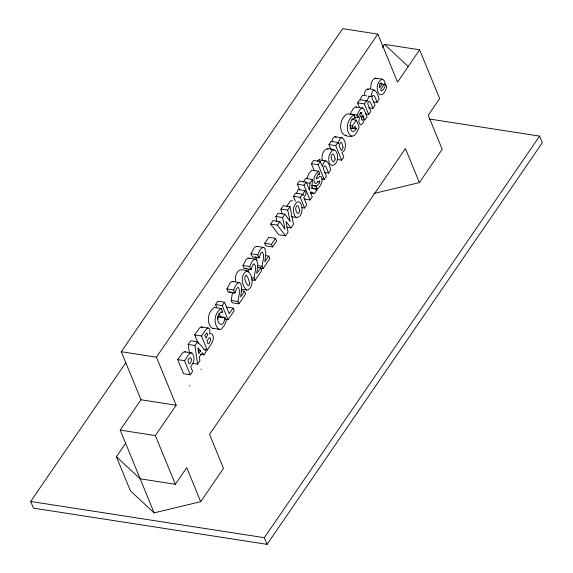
<?xml version="1.0" encoding="UTF-8"?>
<svg xmlns="http://www.w3.org/2000/svg" width="573" height="573" viewBox="0 0 573 573"><rect width="100%" height="100%" fill="white"/><g stroke="black" fill="none" stroke-linecap="round" stroke-linejoin="round"><path stroke-width="0.86" d="M303.167 182.178L305.71 178.468L312.478 179.514L309.929 183.231L309.592 190.372L306.204 182.114L299.435 181.068L297.28 184.212L299.629 189.95M312.478 179.514L311.934 187.636L317.019 189.892L314.455 193.631L310.229 192.979M352.116 119.821L352.23 118.618M232.437 292.739L231.234 300.467L232.172 302.766L238.941 303.812L245.688 293.97L244.599 291.313L241.212 290.783M248.159 271.91L248.517 269.274M256.203 260.178L256.561 257.542M307.142 178.439L308.553 173.97L311.927 170.138L318.695 171.191L319.798 173.877L317.764 175.166L316.21 178.088A0.981 0.523 -81.2 0 0 316.676 178.905L319.906 176.326L321.267 176.67C323.193 179.628 321.689 183.46 319.927 186.118A13 6.991 -81.2 0 1 317.005 189.018L311.089 188.102M224.931 317.456C223.979 328.795 215.734 324.855 218.313 315.544A5.501 2.958 -81.2 0 1 220.018 313.008L222.639 311.87L221.264 308.503C214.495 312.493 212.805 323.702 218.642 329.11A8.337 4.484 -81.2 0 0 221.629 328.752L224.673 324.912L226.292 320.773L224.931 317.456L218.17 316.403L217.475 319.233M368.489 96.178L371.025 96.572C372.6 85.563 377.249 90.684 379.133 99.258L376.962 102.431L373.582 101.901M238.941 303.812L237.996 301.513C238.289 297.022 240.681 291.893 238.547 287.582L238.003 287.36L236.721 288.391L234.894 293.068L228.126 292.022L226.865 288.942L230.102 282.919L231.571 281.672L232.86 281.551L239.629 282.604L240.696 283.563L241.763 287.445L240.703 296.986L244.599 291.313M251.64 279.825L255.021 280.355L254.075 278.048C254.369 273.557 256.768 268.436 254.627 264.117L254.083 263.895L252.8 264.927L250.974 269.611L244.205 268.558L242.945 265.478L246.182 259.454L247.651 258.208L248.94 258.094L255.708 259.139L256.776 260.099L257.843 263.981L256.783 273.522L260.679 267.849L257.291 267.326M260.529 268.228L263.064 268.622L262.119 266.316C262.413 261.825 264.805 256.704 262.67 252.392L262.119 252.17L260.837 253.194L259.01 257.879L252.242 256.826L250.981 253.746L254.226 247.722L255.687 246.476L256.983 246.361L263.745 247.407L264.812 248.367L265.879 252.249L264.826 261.789L268.716 256.117L265.335 255.594M318.695 171.191C315.243 173.698 312.414 179.027 314.785 183.088L316.239 183.446L319.397 180.91L319.784 181.233L319.412 183.145L317.284 185.494L316.038 185.953L311.805 185.301M360.388 99.996L361.133 97.288L362.294 95.619L363.619 95.168L364.256 95.526C364.972 88.736 367.422 87.612 374.463 90.126M296.463 193.559L298.132 189.52L304.9 190.573L306.19 193.71L303.848 197.721L306.77 204.84L304.614 207.992L302.078 207.598M331.738 141.717L333.092 138.05L334.926 136.689L342.325 137.849L343.528 138.859L345.068 142.176L345.49 144.84L345.01 148.765L344.029 150.814L342.017 152.576L343.836 157.009L341.673 160.154L337.447 159.502M363.812 117.186L363.003 119.571L362.115 120.423L361.255 118.726L362.902 114.972L363.812 117.186L361.269 116.792M383.939 84.195L385.629 84.453L384.855 86.795L383.638 89.309L381.561 90.914L380.465 89.825L385.199 82.92L384.182 80.643L382.356 79.124L374.907 78.157L372.658 80.256L371.261 82.913L370.588 88.665M234.894 293.068L233.626 289.995C234.944 287.395 236.09 282.682 239.629 282.604M250.974 269.611L249.706 266.531C251.024 263.931 252.17 259.218 255.708 259.139M259.01 257.879L257.75 254.799C259.06 252.199 260.214 247.493 263.745 247.407M357.975 117.594L356.922 115.03C358.411 112.587 359.543 108.555 362.73 107.989L364.127 109.593L367.092 116.828L364.944 119.965L364.485 118.833L362.859 123.46L360.947 124.735A4.391 2.364 -81.2 0 1 359.679 123.868C356.864 119.907 361.735 115.603 361.656 112.308L359.744 113.805L357.975 117.594L354.594 117.071M350.024 128.116L353.405 128.638L355.188 126.039L356.32 128.803C349.802 138.659 347.095 118.167 355.239 118.425L354.093 114.815L347.324 113.762C340.978 117.608 338.758 126.869 342.403 133.294C344.824 136.51 350.533 137.09 354.021 135.608C356.642 133.43 357.939 130.15 359.185 127.084L356.334 120.137L352.109 119.485M373.696 193.559L419.4 182.579L405.433 148.529L209.546 434.348L223.513 468.399L200.7 501.676L154.137 512.864L120.201 430.108L140.994 399.768L121.275 351.707L342.69 28.65L377.851 34.101L397.562 82.161L419.622 49.787L384.462 44.336L382.506 47.387M429.363 119.019L539.573 136.102L542.302 142.763L267.075 544.35L33.427 508.136L30.698 501.475L125.809 362.695M125.838 442.979L116.419 456.731L140.177 478.82L175.331 484.264L155.355 435.559L176.155 405.218L156.436 357.158L377.851 34.101M314.405 171.005L311.383 163.634L313.546 160.483L320.307 161.529L322.477 166.807C324.139 156.343 329.382 162.066 330.685 169.952L328.515 173.125L324.282 172.466M177.752 359.636L182.078 353.412L183.446 352.144L184.821 351.786L192.256 353.133L193.753 355.862L193.996 359.343A7.327 3.939 -81.2 0 1 192.764 363.626L190.716 366.813L192.607 371.426L190.3 374.785L183.532 373.739L177.752 359.636L184.513 360.682L190.3 374.785M189.384 352.911L188.166 344.437L190.68 340.77L197.441 341.816L206.33 351.399L203.959 354.859L200.571 354.336M198.229 343.528L194.691 334.911L199.519 328.064L200.7 327.133A3.775 2.027 -81.2 0 1 202.362 327.613M216.766 307.708L215.484 304.578L217.79 301.212L224.559 302.258L229.236 313.675L233.061 308.095L226.292 307.049M290.024 206.738L293.483 224.229L290.955 227.918L285.906 221.343L288.054 232.158L285.526 235.847L278.757 234.794L270.649 224.086L273.042 220.591L279.81 221.644L284.953 229.264L282.611 217.547L284.903 214.209L290.246 221.543L287.696 210.133L290.024 206.738L283.255 205.686L280.928 209.088L282.023 213.973M276.852 221.522L275.849 216.501L278.134 213.163L284.903 214.209M295.496 201.216L293.483 196.303L295.647 193.158L302.408 194.204L303.038 195.73L303.891 192.234L304.9 190.573M331.266 150.219L328.945 144.568L331.101 141.416L337.869 142.469L338.321 143.572C338.786 141.481 339.273 138.415 341.694 137.735M359.572 107.724L357.559 102.818L359.715 99.666L366.484 100.712L366.964 101.887L368.418 97.424L369.721 96.264L371.025 96.572M304.17 199.089L310.093 200.006L304.048 185.265L306.204 182.114M321.661 179.027L324.196 179.421L318.151 164.68L320.307 161.529M264.69 243.267L268.78 237.308L275.549 238.354L276.623 240.989L272.54 246.956L265.772 245.903L264.69 243.267L271.459 244.32L272.54 246.956M184.513 360.682C186.927 358.419 187.851 353.426 191.59 352.832M192.535 363.332L197.613 364.12L194.927 345.49L197.441 341.816M207.247 350.067L201.46 335.957L206.28 329.11L207.462 328.186A3.775 2.027 -81.2 0 1 209.131 328.666C211.215 329.661 208.257 335.628 210.477 333.658L212.16 333.923L213.156 336.115A5.236 2.815 -81.2 0 1 213.156 339.588L211.766 343.363L207.247 350.067L203.859 349.544M225.497 319.333L228.033 319.727L222.252 305.624L224.559 302.258M270.649 224.086L277.418 225.132L279.81 221.644M304.614 207.992L300.252 197.356L302.408 194.204M341.673 160.154L335.714 145.614L337.869 142.469M365.309 113.977L368.69 114.5L364.328 103.863L366.484 100.712M353.405 128.638L352.323 125.996L356.334 120.137M271.459 244.32L275.549 238.354M382.248 84.023L379.641 87.834L379.39 85.685L380.135 83.672L381.274 82.892L382.248 84.023L379.713 83.637M200.65 350.998L198.774 353.734L197.807 347.711L200.65 350.998L198.108 350.604M317.005 189.018L316.038 185.953M197.613 364.12L199.927 360.746L199.318 357.029L202.205 352.818L203.959 354.859M228.033 319.727L234.164 310.788L233.061 308.095M255.021 280.355L261.768 270.506L260.679 267.849M263.064 268.622L269.811 258.781L268.716 256.117M310.093 200.006L312.249 196.854L310.63 192.915L310.681 191.74L314.455 193.631M324.196 179.421L326.352 176.269L323.265 168.734C325.106 161.077 327.384 171.026 328.515 173.125M368.69 114.5L370.846 111.355L367.759 103.813C369.184 96.959 372.228 106.27 372.822 108.476L368.589 107.817M372.822 108.476L374.993 105.303L371.898 97.768C373.324 90.906 376.375 100.203 376.962 102.431M175.331 484.264L186.741 467.625L200.7 501.676M419.4 182.579L442.206 149.295L428.246 115.245L439.649 98.606L419.622 49.787M267.075 544.35L264.339 537.689L539.573 136.102M317.249 161.163L318.796 159.824L326.058 160.87M354.093 114.815C347.059 118.74 344.23 132.127 351.929 136.36M345.161 135.314L346.207 135.135M296.771 217.554C306.483 216.071 300.954 191.733 294.042 206.488A6.389 3.438 -81.2 0 0 293.297 210.685L294.701 215.942L296.771 217.554L291.7 216.766M382.356 79.124C371.526 83.794 380.293 106.334 386.754 87.196L385.629 84.453M334.109 149.84L331.695 151.1L329.496 154.753A6.389 3.438 -81.2 0 0 328.759 158.943C328.444 168.963 337.268 166.149 337.511 158.112C337.676 155.211 337.246 150.964 334.109 149.84C329.06 147.898 324.318 148.07 322.735 153.7A6.389 3.438 -81.2 0 0 321.99 157.897L322.377 160.662M362.73 107.989L355.396 106.95L353.276 108.677L350.153 113.984L356.922 115.03M241.613 289.2L247.507 290.096C251.518 288.269 252.822 282.876 251.841 278.836C250.587 272.225 247.421 269.389 240.101 269.919C236.069 271.709 234.815 277.139 235.754 281.164M247.694 271.086L246.87 270.965C240.023 274.603 241.441 285.533 246.684 289.988M383.709 84.525L385.4 84.79M365.101 95.655L366.799 95.92M357.559 102.818L364.328 103.863M360.403 112.688L362.093 112.953M349.788 125.602L352.323 125.996M351.249 128.015L356.32 128.803M328.945 144.568L335.714 145.614M311.383 163.634L318.151 164.68M317.929 173.87L319.627 174.135M317.335 181.376L319.87 181.77M306.548 182.708L309.929 183.231M311.626 185.559L315.859 186.211M297.28 184.212L304.048 185.265M315.329 189.627L317.019 189.892M293.483 196.303L300.252 197.356M280.928 209.088L287.696 210.133M275.849 216.501L282.611 217.547M286.729 227.266L290.955 227.918M250.981 253.746L257.75 254.799M254.964 256.962L259.189 257.614M257.893 265.664L262.119 266.316M242.945 265.478L249.706 266.531M245.23 268.429L246.92 268.694M249.456 269.088L251.153 269.346M251.54 277.654L254.075 278.048M226.865 288.942L233.626 289.995M229.15 291.893L231.685 292.287M233.376 292.545L235.066 292.81M231.234 300.467L237.996 301.513M215.484 304.578L222.252 305.624M221.264 308.503L214.495 307.457C207.734 311.447 206.044 322.656 211.881 328.064A8.337 4.484 -81.2 0 0 213.851 328.222M220.72 311.948L222.41 312.206M217.955 316.711L224.723 317.764M212.841 328.343L219.609 329.396M201.324 326.982L208.092 328.028M194.691 334.911L201.46 335.957M188.166 344.437L194.927 345.49M121.275 351.707L156.436 357.158M140.994 399.768L176.155 405.218M120.201 430.108L155.355 435.559M30.698 501.475L264.339 537.689M334.926 136.689L336.172 137.176M327.348 148.787L328.093 149.016M292.631 200.751L290.289 201.037L287.274 205.442A6.389 3.438 -81.2 0 0 286.851 206.803M375.594 78.078L376.848 78.802M367.694 89.073L368.625 89.653M319.297 159.824L319.777 160.032M184.821 351.786L185.494 352.08M355.969 106.943L356.485 107.208M256.983 246.361L257.542 246.705M248.94 258.094L249.506 258.437M232.86 281.551L233.426 281.902M384.462 44.336L408.27 66.54M154.137 512.864L130.386 490.775L116.419 456.731M277.418 225.132L285.526 235.847M219.022 313.195L220.626 317.113M200.973 368.998L201.166 369.47M189.57 385.643L189.763 386.109M191.411 359.507C191.203 363.01 189.061 367.193 187.901 359.951L190.114 357.538L190.802 357.874L191.411 359.507M207.713 334.51L206.036 338.185L204.812 335.198L206.81 332.913L207.713 334.51M210.642 339.553C210.055 342.439 208.028 347.274 207.025 340.598L209.474 337.647L210.133 337.905L210.642 339.553M299.743 210.735L299.07 212.812L297.774 213.564C295.783 211.702 294.651 207.727 296.979 205.65L298.332 206.173L299.743 210.735M335.205 158.993L334.532 161.07L333.235 161.83C331.244 159.967 330.112 155.985 332.44 153.908L333.794 154.431L335.205 158.993M343.034 147.111L342.539 149.023L341.236 150.67L339.037 145.32L340.591 142.426L341.816 142.942L343.034 147.111M249.656 283.528L249.126 285.261L248.095 285.798C246.161 283.248 242.916 278.041 245.917 275.226L246.619 275.47L248.403 278.729L249.656 283.528"/></g></svg>
